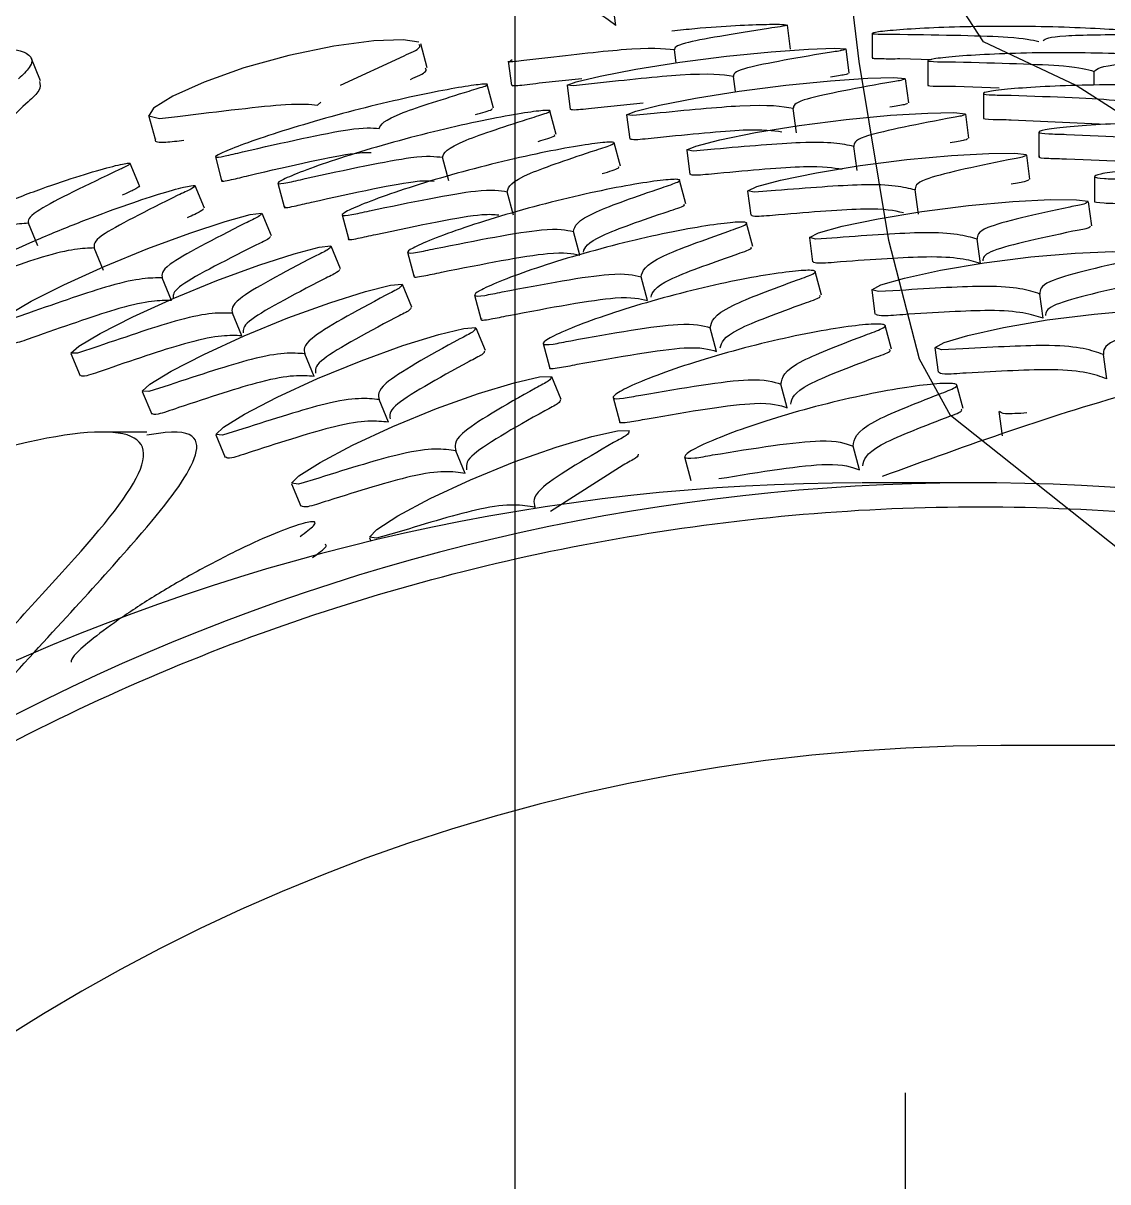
# Model space of a CAD drawing. Header units: millimetres. Extents: x 12325263 to 13848842, y -1463133 to 573208.
# Drawn here: x 12569525.92 to 12569533.29, y -847779.77 to -847771.9 of the extents above; entities that cross this region are included whole.
import ezdxf
from ezdxf.xclip import XClip

# ---------------------------------------------------------------- set-up
doc = ezdxf.new("R2010")
doc.units = ezdxf.units.MM
doc.header["$LTSCALE"] = 1000
doc.header["$XCLIPFRAME"] = 0
for name, color, linetype in [('fur202301', 252, 'Continuous'), ('WALL', 5, 'Continuous'), ('WALL-SHATCH', 8, 'Continuous'), ('建筑-楼板开洞', 251, 'Continuous')]:
    doc.layers.add(name, color=color, linetype=linetype)

# ---------------------------------------------------------------- blocks, each defined once
blk = doc.blocks.new('adgshg13-A$C7F010FC0')
at = {"layer": 'WALL-SHATCH'}
h = blk.add_hatch(color=256, dxfattribs=at)
h.dxf.hatch_style = 1
h.paths.add_polyline_path([(-60384.1712, -16880.8951), (-763.1648, 197.4794), (12587.6185, -13153.3039), (12587.6185, -157996.0198), (-162964.8506, -188820.4315), (-171262.3815, -180522.9007), (-171262.3815, -31310.8985), (-150707.1909, -10755.7079), (-131860.0775, -7980.8951), (-99162.3815, -7980.8951), (-99162.3815, -4980.8951), (-76620.4281, -4980.8951), (-70107.6523, -16880.8951)], flags=16)
h.paths.add_polyline_path([(-60091.2294, -16380.8951), (-646.877, 646.877), (12987.6185, -12987.6185), (12987.6185, -158331.9049), (-163100.5841, -189250.3835), (-171662.3815, -180688.5861), (-171662.3815, -31145.2131), (-150777.8962, -10260.7277), (-131896.6871, -7480.8951), (-99562.3815, -7480.8951), (-99562.3815, -4580.8951), (-76365.5524, -4580.8951), (-69907.5058, -16380.8951)])
blk = doc.blocks.new('A$C4C7A72D3')
at = {"layer": 'WALL', "color": 1}
blk.add_blockref('adgshg13-A$C7F010FC0', (210433.0121, 205503.5693), dxfattribs=at)
blk = doc.blocks.new('asdgag2019070515155847995')
at = {"color": 1}
for p, q in [((149.8492, -420.2069), (146.0296, -425.0051)), ((148.2703, -423.3102), (148.2703, -424.6638)), ((144.0219, -424.5937), (144.0533, -423.9468)), ((145.7808, -423.9444), (145.6163, -423.966)), ((143.787, -424.0288), (143.6939, -424.0288)), ((144.4067, -424.027), (144.5727, -424.027)), ((144.7433, -424.0464), (144.5786, -424.0681)), ((145.3698, -424.3757), (145.2053, -424.3973)), ((144.1056, -424.4042), (144.2716, -424.4042)), ((144.4263, -424.4653), (144.2617, -424.487)), ((143.7953, -424.9709), (143.8065, -424.6733)), ((146.0037, -424.6761), (146.1685, -424.6544)), ((143.8433, -424.7815), (144.0093, -424.7815)), ((144.9972, -424.8019), (144.8328, -424.8235)), ((146.487, -424.8358), (146.487, -425.6043)), ((144.1478, -424.8792), (143.9833, -424.9008)), ((145.9834, -424.9196), (145.8229, -424.9626)), ((145.5714, -425.1102), (145.7362, -425.0885)), ((143.6075, -425.3482), (143.6132, -425.131)), ((143.6199, -425.1588), (143.7858, -425.1588)), ((144.6632, -425.2231), (144.4989, -425.2447)), ((143.9079, -425.288), (143.7434, -425.3096)), ((150.6268, -425.3126), (166.7434, -425.3126)), ((145.5791, -425.4051), (145.4186, -425.448)), ((143.4353, -425.536), (143.6012, -425.536)), ((145.1778, -425.5392), (145.3425, -425.5175)), ((144.3677, -425.6392), (144.2034, -425.6608)), ((146.3984, -425.6229), (146.2381, -425.6658)), ((143.7064, -425.6917), (143.5419, -425.7134)), ((145.2125, -425.8804), (145.052, -425.9233)), ((144.8228, -425.9631), (144.9875, -425.9414)), ((144.1106, -426.0503), (143.9463, -426.0718)), ((143.5438, -426.0904), (143.3794, -426.112)), ((145.9778, -426.1127), (145.8175, -426.1556)), ((144.5064, -426.3819), (144.671, -426.3603)), ((144.8835, -426.3457), (144.7231, -426.3886)), ((143.8311, -426.4643), (143.7277, -426.4778)), ((145.5947, -426.5925), (145.4345, -426.6353)), ((144.2286, -426.7957), (144.3932, -426.7741)), ((144.592, -426.8009), (144.4317, -426.8438)), ((146.3111, -426.8099), (146.4717, -426.7669)), ((143.6355, -426.8672), (143.5475, -426.8788)), ((145.2491, -427.0622), (145.089, -427.105)), ((143.9107, -427.0922), (143.9403, -427.399)), ((143.9893, -427.2044), (144.1538, -427.1828)), ((146.3672, -427.228), (146.6824, -427.7211)), ((143.3825, -427.2777), (143.2171, -427.2995)), ((144.3381, -427.2461), (144.1778, -427.289)), ((145.9074, -427.2952), (146.0679, -427.2522)), ((143.7439, -427.5084), (143.7747, -427.798)), ((144.9411, -427.5218), (144.781, -427.5647)), ((143.7884, -427.6081), (143.9529, -427.5865)), ((144.1217, -427.6813), (143.9615, -427.7242)), ((145.9208, -427.6469), (145.7673, -427.7104)), ((145.5413, -427.7703), (145.7018, -427.7274)), ((146.6603, -427.823), (146.6522, -427.8263)), ((160.8172, -427.9598), (126.1787, -427.9598)), ((143.6284, -428.0016), (143.6132, -427.9814)), ((143.6254, -428.0068), (143.7899, -427.9852)), ((143.7928, -427.9803), (143.7884, -427.9743)), ((144.6705, -427.9715), (144.5104, -428.0143)), ((143.9428, -428.1064), (143.7826, -428.1493)), ((145.5895, -428.1612), (145.436, -428.2247)), ((145.2129, -428.2355), (145.3733, -428.1926)), ((146.4225, -428.2986), (146.2692, -428.362)), ((144.4374, -428.4111), (144.2773, -428.4539)), ((143.669, -428.5569), (143.5079, -428.6)), ((144.922, -428.6905), (145.0824, -428.6476)), ((143.7884, -429.1459), (143.5874, -428.7144)), ((145.2941, -428.6606), (145.1407, -428.7241)), ((146.0753, -428.8194), (145.9221, -428.8828)), ((146.8596, -428.949), (146.8818, -428.9399)), ((144.6687, -429.1356), (144.829, -429.0927)), ((145.0346, -429.1452), (144.8813, -429.2086)), ((143.9234, -429.3031), (143.9023, -429.2786)), ((145.7641, -429.3254), (145.6109, -429.3888)), ((146.4929, -429.478), (146.6463, -429.4145)), ((144.4529, -429.5706), (144.6131, -429.5277)), ((144.811, -429.6149), (144.6577, -429.6783)), ((145.4887, -429.8166), (145.3356, -429.8799)), ((144.2745, -429.9955), (144.4348, -429.9527)), ((146.1621, -429.9921), (146.3155, -429.9286)), ((144.6233, -430.0698), (144.4701, -430.1332)), ((145.2492, -430.2929), (145.0961, -430.3562)), ((143.9922, -430.4483), (144.1533, -430.4052)), ((145.8672, -430.4913), (146.0206, -430.4278)), ((144.4719, -430.5097), (144.3186, -430.5731)), ((146.1419, -430.4611), (146.1419, -430.7678)), ((145.0454, -430.7544), (144.8924, -430.8177)), ((145.6083, -430.9756), (145.7616, -430.9122)), ((143.7585, -431.182), (143.6021, -431.2467)), ((144.8775, -431.2011), (144.7244, -431.2644))]:
    blk.add_line(p, q, dxfattribs=at)
at = {"color": 1, "flags": 128}
for points in [[(148.8754, -419.751), (147.826, -420.3783), (146.8841, -421.0062), (146.0497, -421.6345), (145.3231, -422.2633), (144.7041, -422.8923), (144.1929, -423.5217), (143.7895, -424.1513), (143.4939, -424.7811)], [(145.5774, -424.9202), (145.5836, -425.0654), (145.5692, -425.1098), (145.5352, -425.0487), (145.4868, -424.888), (145.4324, -424.6448), (145.3813, -424.3474), (145.3411, -424.0305), (145.3159, -423.7291), (145.3061, -423.4753), (145.31, -423.2976), (145.3247, -423.218), (145.3247, -423.218)], [(145.1807, -425.3496), (145.1885, -425.4946), (145.1758, -425.5388), (145.1436, -425.4774), (145.097, -425.3165), (145.0439, -425.0733), (144.9935, -424.7759), (144.9532, -424.4589), (144.9271, -424.1574), (144.9159, -423.9036), (144.9181, -423.7262), (144.9309, -423.647), (144.9309, -423.647)], [(144.8227, -425.7739), (144.8319, -425.9187), (144.821, -425.9627), (144.7907, -425.9011), (144.7457, -425.74), (144.694, -425.4968), (144.6442, -425.1994), (144.6038, -424.8823), (144.5769, -424.5806), (144.5643, -424.3268), (144.5648, -424.1498), (144.5757, -424.0709), (144.5757, -424.0709)], [(144.5032, -426.1932), (144.514, -426.3377), (144.5048, -426.3815), (144.4763, -426.3197), (144.433, -426.1585), (144.3825, -425.9152), (144.3334, -425.6178), (144.2929, -425.3005), (144.2651, -424.9987), (144.2513, -424.745), (144.25, -424.5683), (144.2592, -424.4898), (144.2592, -424.4898)], [(143.4939, -424.7811), (143.0808, -425.0475), (142.0528, -425.3088), (140.4265, -425.5608), (138.2286, -425.7994), (135.4947, -426.0208), (132.2693, -426.2212), (128.6049, -426.3975), (124.5611, -426.5468)], [(144.2223, -426.6074), (144.2346, -426.7517), (144.2271, -426.7953), (144.2005, -426.7332), (144.1588, -426.5718), (144.1096, -426.3285), (144.061, -426.0311), (144.0204, -425.7137), (143.9919, -425.4118), (143.9767, -425.1582), (143.9738, -424.9817), (143.9811, -424.9036), (143.9811, -424.9036)], [(146.0296, -425.0051), (145.6475, -425.2163), (144.8429, -425.4239), (143.6258, -425.6254), (142.0109, -425.8183), (140.0179, -426.0002), (137.6712, -426.169), (134.9994, -426.3225), (132.0352, -426.4589)], [(143.9798, -427.0165), (143.9937, -427.1607), (143.988, -427.204), (143.9631, -427.1416), (143.9231, -426.9801), (143.875, -426.7368), (143.8271, -426.4393), (143.7864, -426.1218), (143.7571, -425.8198), (143.7407, -425.5663), (143.7361, -425.3901), (143.7416, -425.3123), (143.7416, -425.3123)], [(143.7759, -427.4206), (143.7912, -427.5645), (143.7874, -427.6076), (143.7642, -427.545), (143.7258, -427.3833), (143.6789, -427.1399), (143.6316, -426.8424), (143.5908, -426.5249), (143.5608, -426.2228), (143.543, -425.9693), (143.5368, -425.7934), (143.5406, -425.716), (143.5406, -425.716)], [(146.8241, -428.763), (146.8636, -428.9022), (146.8567, -428.9494), (146.8036, -428.8998), (146.7114, -428.7575), (146.5931, -428.537), (146.4654, -428.2631), (146.3446, -427.9674), (146.2437, -427.6826), (146.1714, -427.4395), (146.1331, -427.2664), (146.1311, -427.1851), (146.1311, -427.1851)], [(146.4545, -429.2932), (146.4954, -429.4317), (146.4901, -429.4783), (146.4387, -429.4279), (146.3482, -429.2851), (146.2312, -429.0642), (146.104, -428.7901), (145.9831, -428.4944), (145.8814, -428.2096), (145.8078, -427.9669), (145.7678, -427.7945), (145.7642, -427.7141), (145.7642, -427.7141)], [(146.1209, -429.8084), (146.1632, -429.9464), (146.1595, -429.9923), (146.1098, -429.9412), (146.0209, -429.7977), (145.9051, -429.5766), (145.7786, -429.3023), (145.6576, -429.0064), (145.555, -428.7217), (145.4801, -428.4795), (145.4386, -428.3078), (145.4332, -428.2282), (145.4332, -428.2282)], [(143.4954, -428.6135), (143.4787, -428.7196), (143.4868, -428.9196), (143.523, -429.1903), (143.5863, -429.4968), (143.6708, -429.8013), (143.7666, -430.0723), (143.8618, -430.2844), (143.9428, -430.415), (143.9959, -430.4468), (144.0129, -430.3751), (144.0003, -430.2529), (144.0003, -430.2529)], [(145.8232, -430.3088), (145.8669, -430.4462), (145.8648, -430.4914), (145.8169, -430.4396), (145.7295, -430.2956), (145.615, -430.074), (145.4891, -429.7996), (145.3679, -429.5036), (145.2645, -429.219), (145.1883, -428.9772), (145.1452, -428.8062), (145.1382, -428.7275), (145.1382, -428.7275)], [(145.5614, -430.7943), (145.6065, -430.9311), (145.6061, -430.9757), (145.5598, -430.9232), (145.474, -430.7786), (145.3606, -430.5567), (145.2353, -430.2821), (145.114, -429.986), (145.0099, -429.7015), (144.9324, -429.4601), (144.8878, -429.2898), (144.8791, -429.2119), (144.8791, -429.2119)], [(145.3355, -431.265), (145.382, -431.4012), (145.3833, -431.4451), (145.3387, -431.3919), (145.2544, -431.2467), (145.1421, -431.0245), (145.0174, -430.7497), (144.8959, -430.4535), (144.7911, -430.1691), (144.7124, -429.9281), (144.6663, -429.7586), (144.6559, -429.6814), (144.6559, -429.6814)]]:
    blk.add_lwpolyline(points, dxfattribs=at)
at = {"color": 1}
for centre, radius, start, end in [((160.8172, -424.6491), 12.5469, 180.06678, 359.93322), ((160.7865, -425.6021), 14.2995, 180.0261, 229.85223)]:
    blk.add_arc(centre, radius, start, end, dxfattribs=at)
blk.add_ellipse((160.8172, -424.8114), major_axis=(13.0673, 5.8958), ratio=0.997728, start_param=2.573332, end_param=4.289401, dxfattribs=at)
blk.add_open_spline([(141.6883, -389.9942), (141.5219, -390.0725), (140.2581, -390.6673), (138.035, -392.0498), (135.0585, -394.1422), (132.2907, -396.5115), (129.7358, -399.1053), (127.4176, -401.9131), (125.3526, -404.9113), (123.5566, -408.0776), (122.0432, -411.3879), (120.8239, -414.8172), (119.908, -418.3393), (119.3023, -421.9277), (119.0114, -425.555), (119.0376, -429.1937), (119.3805, -432.8164), (120.0377, -436.3955), (121.0041, -439.9039), (122.2723, -443.315), (123.8328, -446.6029), (125.6738, -449.7427), (127.7812, -452.7107), (130.1391, -455.4844), (132.7297, -458.0426), (135.5333, -460.366), (138.5287, -462.437), (141.6931, -464.2399), (145.0027, -465.761), (148.4322, -466.9887), (151.9557, -467.9137), (155.5465, -468.529), (159.1773, -468.8299), (162.8206, -468.8141), (166.4488, -468.4816), (170.0343, -467.8351), (173.5499, -466.8794), (176.969, -465.6218), (180.2655, -464.0717), (183.4145, -462.241), (186.3921, -460.1436), (189.1756, -457.7953), (191.744, -455.2141), (194.0779, -452.4194), (196.1593, -449.4325), (197.9728, -446.2761), (199.5043, -442.9742), (200.7425, -439.5517), (201.6778, -436.0346), (202.3033, -432.4496), (202.6141, -428.824), (202.608, -425.1851), (202.285, -421.5606), (201.6475, -417.978), (200.7005, -414.4643), (199.451, -411.0463), (197.9086, -407.7499), (196.085, -404.5999), (193.9939, -401.6205), (191.6514, -398.8337), (189.0745, -396.2623), (186.2855, -393.9197), (183.295, -391.8462), (180.7829, -390.3437), (179.2275, -389.6391), (178.777, -389.435)], degree=3, knots=[0, 0, 0, 0, 0.002464, 0.018712, 0.034959, 0.051206, 0.067452, 0.083698, 0.099943, 0.116187, 0.132431, 0.148674, 0.164917, 0.181159, 0.197401, 0.213642, 0.229884, 0.246125, 0.262366, 0.278608, 0.29485, 0.311092, 0.327334, 0.343577, 0.359821, 0.376065, 0.39231, 0.408556, 0.424802, 0.441049, 0.457296, 0.473544, 0.489792, 0.506041, 0.52229, 0.538538, 0.554787, 0.571035, 0.587284, 0.603532, 0.619779, 0.636026, 0.652272, 0.668518, 0.684763, 0.701007, 0.717251, 0.733494, 0.749737, 0.765979, 0.782221, 0.798462, 0.814704, 0.830945, 0.847186, 0.863428, 0.87967, 0.895912, 0.912154, 0.928397, 0.944641, 0.960885, 0.97713, 0.993376, 1, 1, 1, 1])
for points, knots in [([(146.0009, -415.7561), (145.8701, -416.2146), (145.5371, -417.3819), (145.3526, -419.3346), (145.4233, -421.5441), (145.7714, -423.6162), (146.2334, -424.8892), (146.4438, -425.4692)], [0, 0, 0, 0, 0.144269, 0.367301, 0.590326, 0.813347, 1, 1, 1, 1]), ([(160.8172, -439.0854), (159.8241, -439.0212), (158.0324, -438.9053), (155.552, -438.1092), (153.4057, -437.0368), (151.4757, -435.6053), (149.8042, -433.8773), (148.4507, -431.887), (147.4386, -429.6961), (146.8146, -427.3613), (146.5797, -424.9479), (146.7678, -422.5306), (147.3281, -420.1586), (148.0285, -418.7002), (148.379, -417.9705)], [0, 0, 0, 0, 0.101028, 0.182256, 0.263485, 0.34474, 0.425997, 0.507553, 0.589112, 0.671078, 0.753046, 0.83533, 0.917613, 1, 1, 1, 1]), ([(144.4257, -422.2464), (144.4238, -422.2015), (144.4201, -422.1116), (144.4061, -422.1095), (144.3866, -422.2089), (144.3649, -422.4074), (144.3465, -422.6807), (144.3365, -422.9982), (144.3378, -423.323), (144.35, -423.619), (144.3695, -423.8539), (144.3912, -424.0019), (144.4097, -424.0438), (144.4212, -423.9855), (144.4243, -423.8837), (144.4257, -423.8392)], [0, 0, 0, 0, 0.0781022, 0.1562603, 0.2344855, 0.3129248, 0.3914766, 0.4698319, 0.5478191, 0.6256456, 0.7036911, 0.7820984, 0.8606501, 0.9390534, 1, 1, 1, 1]), ([(144.1214, -422.6237), (144.1201, -422.5787), (144.1173, -422.4888), (144.1052, -422.4867), (144.0876, -422.5861), (144.0676, -422.7846), (144.0504, -423.0578), (144.0411, -423.3752), (144.0423, -423.7002), (144.0537, -423.9963), (144.0718, -424.2313), (144.0917, -424.3793), (144.1084, -424.421), (144.1182, -424.3627), (144.1205, -424.261), (144.1214, -424.2164)], [0, 0, 0, 0, 0.0781085, 0.1562737, 0.2344871, 0.3128904, 0.391408, 0.4697649, 0.5477991, 0.6256902, 0.7037759, 0.7821774, 0.8606921, 0.939062, 1, 1, 1, 1]), ([(143.8561, -423.0009), (143.8552, -422.956), (143.8534, -422.8661), (143.8431, -422.864), (143.8274, -422.9634), (143.809, -423.1618), (143.7931, -423.435), (143.7844, -423.7523), (143.7855, -424.0773), (143.7962, -424.3737), (143.813, -424.6087), (143.8312, -424.7566), (143.8459, -424.7983), (143.8541, -424.7399), (143.8555, -424.6382), (143.8561, -424.5937)], [0, 0, 0, 0, 0.078116, 0.156289, 0.234493, 0.312863, 0.391349, 0.469707, 0.547783, 0.625733, 0.703855, 0.78225, 0.860731, 0.939071, 1, 1, 1, 1]), ([(143.6295, -423.3782), (143.6291, -423.3332), (143.6284, -423.2433), (143.6199, -423.2413), (143.606, -423.3407), (143.5893, -423.5391), (143.5746, -423.8121), (143.5665, -424.1295), (143.5675, -424.4545), (143.5774, -424.751), (143.5929, -424.9861), (143.6094, -425.1339), (143.6223, -425.1755), (143.6288, -425.1172), (143.6293, -425.0154), (143.6295, -424.9709)], [0, 0, 0, 0, 0.078124, 0.156307, 0.234503, 0.312844, 0.3913, 0.469658, 0.547772, 0.625775, 0.703929, 0.782319, 0.860767, 0.93908, 1, 1, 1, 1]), ([(144.1214, -424.2164), (144.1337, -423.9294), (144.1549, -423.4321), (144.1973, -423.3212), (144.2153, -423.2742)], [0, 0, 0, 0, 0.577154, 1, 1, 1, 1]), ([(143.6939, -424.0288), (143.6752, -424.0114), (143.6429, -423.9813), (143.6335, -423.5574), (143.6295, -423.3782)], [0, 0, 0, 0, 0.577254, 1, 1, 1, 1]), ([(144.2874, -424.2164), (144.299, -423.919), (144.3151, -423.5041), (144.3485, -423.4003), (144.358, -423.3709)], [0, 0, 0, 0, 0.716708, 1, 1, 1, 1]), ([(145.3691, -423.3411), (145.4241, -423.5703), (145.5193, -423.9674), (145.5875, -423.9664), (145.6163, -423.966)], [0, 0, 0, 0, 0.577142, 1, 1, 1, 1]), ([(143.4417, -423.7554), (143.4418, -423.7105), (143.4421, -423.6206), (143.4355, -423.6185), (143.4234, -423.718), (143.4083, -423.9163), (143.3948, -424.1893), (143.3873, -424.5066), (143.3883, -424.8318), (143.3974, -425.1283), (143.4116, -425.3635), (143.4264, -425.5113), (143.4375, -425.5527), (143.4423, -425.4944), (143.4419, -425.3927), (143.4417, -425.3482)], [0, 0, 0, 0, 0.078134, 0.156328, 0.234519, 0.312833, 0.391262, 0.469619, 0.547767, 0.625817, 0.704, 0.782382, 0.860802, 0.93909, 1, 1, 1, 1]), ([(143.8561, -424.5937), (143.8657, -424.3067), (143.8824, -423.8094), (143.9195, -423.6984), (143.9352, -423.6515)], [0, 0, 0, 0, 0.577167, 1, 1, 1, 1]), ([(143.4849, -424.3763), (143.4721, -424.359), (143.4479, -424.3265), (143.4437, -423.937), (143.4417, -423.7554)], [0, 0, 0, 0, 0.533645, 1, 1, 1, 1]), ([(144.9725, -423.7705), (145.025, -424), (145.1159, -424.3977), (145.1787, -424.3974), (145.2053, -424.3973)], [0, 0, 0, 0, 0.577143, 1, 1, 1, 1]), ([(145.1372, -423.7488), (145.1898, -423.9829), (145.2726, -424.3506), (145.3301, -424.3576), (145.3511, -424.3601)], [0, 0, 0, 0, 0.636496, 1, 1, 1, 1]), ([(144.5727, -424.0217), (144.5734, -424.0234), (144.5802, -424.0407), (144.587, -423.9809), (144.5902, -423.8823), (144.5916, -423.8392)], [0, 0, 0, 0, 0.0585066, 0.5881644, 1, 1, 1, 1]), ([(145.6163, -423.966), (145.5872, -424.0474), (145.5368, -424.1884), (145.5653, -424.7028), (145.5774, -424.9202)], [0, 0, 0, 0, 0.57725, 1, 1, 1, 1]), ([(145.7808, -423.9444), (145.7517, -424.0258), (145.7012, -424.1668), (145.7299, -424.6811), (145.7421, -424.8986)], [0, 0, 0, 0, 0.577223, 1, 1, 1, 1]), ([(143.6295, -424.9709), (143.6365, -424.6839), (143.6487, -424.1867), (143.6804, -424.0757), (143.6939, -424.0288)], [0, 0, 0, 0, 0.577186, 1, 1, 1, 1]), ([(144.5798, -424.077), (144.5844, -424.0785), (144.5936, -424.0813), (144.6076, -424.1572), (144.6145, -424.1948)], [0, 0, 0, 0, 0.503609, 1, 1, 1, 1]), ([(144.7444, -424.0554), (144.7491, -424.0568), (144.7582, -424.0597), (144.7722, -424.1355), (144.7791, -424.1732)], [0, 0, 0, 0, 0.503477, 1, 1, 1, 1]), ([(144.2716, -424.3989), (144.2722, -424.4006), (144.2783, -424.4179), (144.284, -424.3581), (144.2863, -424.2595), (144.2874, -424.2164)], [0, 0, 0, 0, 0.058836, 0.588246, 1, 1, 1, 1]), ([(144.6145, -424.1948), (144.6644, -424.4246), (144.7509, -424.8229), (144.8085, -424.8233), (144.8328, -424.8235)], [0, 0, 0, 0, 0.577145, 1, 1, 1, 1]), ([(144.7791, -424.1732), (144.8292, -424.4076), (144.9081, -424.7758), (144.9608, -424.7834), (144.98, -424.7861)], [0, 0, 0, 0, 0.636496, 1, 1, 1, 1]), ([(145.2053, -424.3973), (145.1793, -424.4783), (145.1342, -424.6186), (145.1669, -425.1324), (145.1807, -425.3496)], [0, 0, 0, 0, 0.577242, 1, 1, 1, 1]), ([(145.3698, -424.3757), (145.3437, -424.4567), (145.2986, -424.597), (145.3315, -425.1108), (145.3454, -425.328)], [0, 0, 0, 0, 0.577217, 1, 1, 1, 1]), ([(143.4417, -425.3482), (143.4461, -425.0612), (143.4537, -424.5639), (143.4801, -424.4529), (143.4913, -424.406)], [0, 0, 0, 0, 0.5772138, 1, 1, 1, 1]), ([(144.4274, -424.4743), (144.4316, -424.4758), (144.4398, -424.4788), (144.453, -424.5547), (144.4596, -424.5924)], [0, 0, 0, 0, 0.503586, 1, 1, 1, 1]), ([(144.2628, -424.4959), (144.267, -424.4974), (144.2752, -424.5004), (144.2885, -424.5764), (144.295, -424.6141)], [0, 0, 0, 0, 0.503708, 1, 1, 1, 1]), ([(146.0126, -424.4858), (146.0161, -424.5431), (146.0226, -424.6516), (146.0093, -424.6648), (146.003, -424.671)], [0, 0, 0, 0, 0.52794, 1, 1, 1, 1]), ([(144.0093, -424.7761), (144.0098, -424.7779), (144.0152, -424.7952), (144.0198, -424.7353), (144.0213, -424.6368), (144.0219, -424.5937)], [0, 0, 0, 0, 0.059146, 0.588328, 1, 1, 1, 1]), ([(144.295, -424.6141), (144.3424, -424.8442), (144.4245, -425.243), (144.4768, -425.2442), (144.4989, -425.2447)], [0, 0, 0, 0, 0.57715, 1, 1, 1, 1]), ([(144.8328, -424.8235), (144.8099, -424.9042), (144.7702, -425.0438), (144.8071, -425.557), (144.8227, -425.7739)], [0, 0, 0, 0, 0.577236, 1, 1, 1, 1]), ([(144.9972, -424.8019), (144.9743, -424.8825), (144.9345, -425.0222), (144.9716, -425.5354), (144.9873, -425.7523)], [0, 0, 0, 0, 0.577214, 1, 1, 1, 1]), ([(143.9844, -424.9098), (143.9881, -424.9113), (143.9954, -424.9145), (144.0079, -424.9905), (144.0141, -425.0282)], [0, 0, 0, 0, 0.503806, 1, 1, 1, 1]), ([(144.149, -424.8881), (144.1527, -424.8897), (144.16, -424.8929), (144.1724, -424.9689), (144.1786, -425.0066)], [0, 0, 0, 0, 0.503691, 1, 1, 1, 1]), ([(145.7421, -424.8986), (145.746, -424.9558), (145.7535, -425.0642), (145.7413, -425.0773), (145.7355, -425.0834)], [0, 0, 0, 0, 0.527937, 1, 1, 1, 1]), ([(146.0453, -425.0387), (146.0284, -424.9926), (146.0019, -424.92), (145.9909, -424.9291), (145.9868, -424.9324)], [0, 0, 0, 0, 0.635111, 1, 1, 1, 1]), ([(143.7858, -425.1534), (143.7863, -425.1551), (143.791, -425.1724), (143.7945, -425.1125), (143.7951, -425.014), (143.7953, -424.9709)], [0, 0, 0, 0, 0.059443, 0.588414, 1, 1, 1, 1]), ([(144.0141, -425.0282), (144.0589, -425.2587), (144.1366, -425.6581), (144.1835, -425.66), (144.2034, -425.6608)], [0, 0, 0, 0, 0.57716, 1, 1, 1, 1]), ([(145.8848, -425.0817), (145.8686, -425.0393), (145.8363, -424.9545), (145.8123, -424.9581), (145.8092, -425.0612), (145.8308, -425.2606), (145.8773, -425.5312), (145.9467, -425.8413), (146.0325, -426.1542), (146.1249, -426.4355), (146.2117, -426.6556), (146.2803, -426.7913), (146.3193, -426.8252), (146.3245, -426.7642), (146.3058, -426.664), (146.2977, -426.6202)], [0, 0, 0, 0, 0.0780861, 0.1562257, 0.2344959, 0.3130635, 0.3917358, 0.4700825, 0.547898, 0.6254901, 0.7033889, 0.781814, 0.8604958, 0.9390187, 1, 1, 1, 1]), ([(146.2381, -425.6658), (146.1899, -425.6597), (146.1064, -425.6492), (145.9507, -425.2503), (145.8848, -425.0817)], [0, 0, 0, 0, 0.577254, 1, 1, 1, 1]), ([(146.372, -425.5998), (146.3308, -425.592), (146.2539, -425.5776), (146.1115, -425.2097), (146.0453, -425.0387)], [0, 0, 0, 0, 0.535211, 1, 1, 1, 1]), ([(144.4989, -425.2447), (144.479, -425.3249), (144.4446, -425.4639), (144.4858, -425.9765), (144.5032, -426.1932)], [0, 0, 0, 0, 0.577233, 1, 1, 1, 1]), ([(143.7445, -425.3185), (143.7477, -425.3202), (143.7541, -425.3235), (143.7658, -425.3996), (143.7716, -425.4374)], [0, 0, 0, 0, 0.503908, 1, 1, 1, 1]), ([(143.909, -425.2969), (143.9123, -425.2986), (143.9186, -425.3019), (143.9303, -425.378), (143.9361, -425.4158)], [0, 0, 0, 0, 0.503799, 1, 1, 1, 1]), ([(144.6536, -425.3248), (144.6402, -425.3869), (144.613, -425.512), (144.6494, -425.9506), (144.6678, -426.1716)], [0, 0, 0, 0, 0.496199, 1, 1, 1, 1]), ([(145.3454, -425.328), (145.3498, -425.3852), (145.3581, -425.4934), (145.3471, -425.5063), (145.3418, -425.5124)], [0, 0, 0, 0, 0.5279578, 1, 1, 1, 1]), ([(143.6012, -425.5306), (143.6016, -425.5323), (143.6057, -425.5496), (143.6079, -425.4897), (143.6076, -425.3913), (143.6075, -425.3482)], [0, 0, 0, 0, 0.059732, 0.58851, 1, 1, 1, 1]), ([(145.6386, -425.5248), (145.6222, -425.4786), (145.5963, -425.4058), (145.5862, -425.4146), (145.5825, -425.4178)], [0, 0, 0, 0, 0.635126, 1, 1, 1, 1]), ([(143.7716, -425.4374), (143.8139, -425.6682), (143.887, -426.0681), (143.9287, -426.0707), (143.9463, -426.0718)], [0, 0, 0, 0, 0.577177, 1, 1, 1, 1]), ([(145.4782, -425.5677), (145.4625, -425.5252), (145.431, -425.4402), (145.4088, -425.4434), (145.4076, -425.546), (145.4308, -425.7448), (145.4787, -426.0149), (145.5487, -426.3247), (145.6345, -426.6378), (145.7261, -426.9196), (145.8115, -427.1402), (145.8783, -427.2762), (145.9154, -427.3105), (145.9189, -427.2499), (145.8995, -427.1499), (145.891, -427.1062)], [0, 0, 0, 0, 0.078091, 0.156237, 0.234491, 0.313012, 0.391641, 0.469991, 0.547869, 0.625547, 0.703499, 0.781918, 0.860553, 0.939033, 1, 1, 1, 1]), ([(145.8175, -426.1556), (145.7723, -426.1487), (145.694, -426.1368), (145.5423, -425.7368), (145.4782, -425.5677)], [0, 0, 0, 0, 0.5772459, 1, 1, 1, 1]), ([(145.9527, -426.0892), (145.9141, -426.0808), (145.8418, -426.065), (145.7031, -425.6962), (145.6386, -425.5248)], [0, 0, 0, 0, 0.535208, 1, 1, 1, 1]), ([(144.2034, -425.6608), (144.1866, -425.7406), (144.1575, -425.879), (144.2031, -426.3909), (144.2223, -426.6074)], [0, 0, 0, 0, 0.577237, 1, 1, 1, 1]), ([(146.4582, -426.5772), (146.4122, -426.2933), (146.3325, -425.8013), (146.3788, -425.6759), (146.3984, -425.6229)], [0, 0, 0, 0, 0.577111, 1, 1, 1, 1]), ([(143.5431, -425.7222), (143.5459, -425.724), (143.5513, -425.7274), (143.5622, -425.8036), (143.5677, -425.8414)], [0, 0, 0, 0, 0.504019, 1, 1, 1, 1]), ([(143.7076, -425.7006), (143.7103, -425.7024), (143.7158, -425.7058), (143.7267, -425.782), (143.7321, -425.8198)], [0, 0, 0, 0, 0.503916, 1, 1, 1, 1]), ([(144.3607, -425.7398), (144.3493, -425.8017), (144.3266, -425.9264), (144.3666, -426.3651), (144.3868, -426.5858)], [0, 0, 0, 0, 0.496985, 1, 1, 1, 1]), ([(146.2977, -426.6202), (146.2518, -426.3362), (146.1722, -425.8441), (146.2186, -425.7188), (146.2381, -425.6658)], [0, 0, 0, 0, 0.577141, 1, 1, 1, 1]), ([(144.9873, -425.7523), (144.9922, -425.8094), (145.0014, -425.9176), (144.9915, -425.9303), (144.9868, -425.9364)], [0, 0, 0, 0, 0.527979, 1, 1, 1, 1]), ([(143.5677, -425.8414), (143.6073, -426.0726), (143.6759, -426.4731), (143.7123, -426.4764), (143.7277, -426.4778)], [0, 0, 0, 0, 0.5772, 1, 1, 1, 1]), ([(145.2696, -426.0008), (145.2536, -425.9544), (145.2284, -425.8815), (145.2192, -425.8901), (145.2159, -425.8932)], [0, 0, 0, 0, 0.63514, 1, 1, 1, 1]), ([(145.1092, -426.0437), (145.0939, -426.0011), (145.0634, -425.9158), (145.0429, -425.9185), (145.0436, -426.0206), (145.0685, -426.2189), (145.1176, -426.4885), (145.1882, -426.7982), (145.274, -427.1114), (145.3649, -427.3936), (145.4489, -427.6146), (145.514, -427.7511), (145.5491, -427.7857), (145.5511, -427.7255), (145.5309, -427.6258), (145.522, -427.5822)], [0, 0, 0, 0, 0.078097, 0.156248, 0.234487, 0.312966, 0.391555, 0.469908, 0.547843, 0.625598, 0.703599, 0.782012, 0.860604, 0.939044, 1, 1, 1, 1]), ([(145.4345, -426.6353), (145.3923, -426.6276), (145.3191, -426.6143), (145.1716, -426.2132), (145.1092, -426.0437)], [0, 0, 0, 0, 0.577239, 1, 1, 1, 1]), ([(145.571, -426.5686), (145.5348, -426.5595), (145.4673, -426.5424), (145.3323, -426.1727), (145.2696, -426.0008)], [0, 0, 0, 0, 0.535205, 1, 1, 1, 1]), ([(143.4191, -426.8971), (143.4133, -426.8444), (143.3957, -426.6862), (143.3811, -426.4526), (143.3731, -426.2382), (143.3743, -426.129), (143.3779, -426.1166), (143.3793, -426.112)], [0, 0, 0, 0, 0.121633, 0.365143, 0.609752, 0.854892, 1, 1, 1, 1]), ([(143.3793, -426.112), (143.3826, -426.12), (143.3878, -426.1328), (143.3982, -426.2111), (143.4021, -426.2405)], [0, 0, 0, 0, 0.625764, 1, 1, 1, 1]), ([(143.9463, -426.0718), (143.9326, -426.1513), (143.9089, -426.2889), (143.9588, -426.8003), (143.9798, -427.0165)], [0, 0, 0, 0, 0.5772466, 1, 1, 1, 1]), ([(146.0515, -427.0633), (146.0031, -426.78), (145.9192, -426.2891), (145.9604, -426.1651), (145.9778, -426.1127)], [0, 0, 0, 0, 0.577116, 1, 1, 1, 1]), ([(144.1061, -426.1496), (144.0969, -426.2115), (144.0786, -426.3357), (144.1223, -426.7745), (144.1443, -426.9949)], [0, 0, 0, 0, 0.497832, 1, 1, 1, 1]), ([(144.6678, -426.1716), (144.6731, -426.2286), (144.6833, -426.3367), (144.6745, -426.3493), (144.6704, -426.3552)], [0, 0, 0, 0, 0.528002, 1, 1, 1, 1]), ([(145.891, -427.1062), (145.8427, -426.8229), (145.759, -426.332), (145.8001, -426.208), (145.8175, -426.1556)], [0, 0, 0, 0, 0.577142, 1, 1, 1, 1]), ([(143.4021, -426.2405), (143.4391, -426.472), (143.5032, -426.8731), (143.5344, -426.8771), (143.5475, -426.8788)], [0, 0, 0, 0, 0.577232, 1, 1, 1, 1]), ([(144.9381, -426.4667), (144.9226, -426.4203), (144.8981, -426.3471), (144.8899, -426.3554), (144.8869, -426.3585)], [0, 0, 0, 0, 0.635157, 1, 1, 1, 1]), ([(144.7778, -426.5096), (144.763, -426.4669), (144.7334, -426.3813), (144.7147, -426.3836), (144.7171, -426.4852), (144.7437, -426.683), (144.794, -426.9522), (144.8653, -427.2616), (144.951, -427.575), (145.0411, -427.8575), (145.1239, -428.079), (145.1872, -428.2159), (145.2205, -428.2509), (145.2208, -428.1911), (145.1998, -428.0916), (145.1906, -428.0481)], [0, 0, 0, 0, 0.078102, 0.15626, 0.234485, 0.312925, 0.391477, 0.469832, 0.547819, 0.625646, 0.703691, 0.782098, 0.86065, 0.939053, 1, 1, 1, 1]), ([(143.7277, -426.4778), (143.7171, -426.5569), (143.6986, -426.6939), (143.7529, -427.2047), (143.7759, -427.4206)], [0, 0, 0, 0, 0.577264, 1, 1, 1, 1]), ([(145.089, -427.105), (145.0497, -427.0965), (144.9818, -427.0818), (144.8384, -426.6796), (144.7778, -426.5096)], [0, 0, 0, 0, 0.577234, 1, 1, 1, 1]), ([(145.2267, -427.038), (145.1931, -427.0282), (145.1304, -427.0098), (144.9991, -426.6391), (144.9381, -426.4667)], [0, 0, 0, 0, 0.535205, 1, 1, 1, 1]), ([(144.3868, -426.5858), (144.3926, -426.6427), (144.4037, -426.7507), (144.3961, -426.7631), (144.3925, -426.769)], [0, 0, 0, 0, 0.528029, 1, 1, 1, 1]), ([(145.6824, -427.5393), (145.6316, -427.2567), (145.5435, -426.7669), (145.5794, -426.6443), (145.5947, -426.5925)], [0, 0, 0, 0, 0.5771194, 1, 1, 1, 1]), ([(145.522, -427.5822), (145.4713, -427.2995), (145.3833, -426.8098), (145.4193, -426.6872), (145.4345, -426.6353)], [0, 0, 0, 0, 0.577144, 1, 1, 1, 1]), ([(144.4839, -426.9655), (144.4696, -426.9226), (144.4409, -426.8368), (144.424, -426.8386), (144.4283, -426.9397), (144.4565, -427.1371), (144.508, -427.4058), (144.5799, -427.715), (144.6655, -428.0285), (144.7549, -428.3114), (144.8364, -428.5333), (144.898, -428.6706), (144.9294, -428.706), (144.9282, -428.6466), (144.9063, -428.5474), (144.8968, -428.504)], [0, 0, 0, 0, 0.078108, 0.156274, 0.234487, 0.31289, 0.391408, 0.469765, 0.547799, 0.62569, 0.703776, 0.782177, 0.860692, 0.939062, 1, 1, 1, 1]), ([(144.6442, -426.9226), (144.6291, -426.876), (144.6054, -426.8027), (144.5981, -426.8108), (144.5954, -426.8137)], [0, 0, 0, 0, 0.635179, 1, 1, 1, 1]), ([(143.5475, -426.8788), (143.5399, -426.9575), (143.5268, -427.0938), (143.5855, -427.6039), (143.6103, -427.8196)], [0, 0, 0, 0, 0.577291, 1, 1, 1, 1]), ([(144.1443, -426.9949), (144.1506, -427.0518), (144.1626, -427.1596), (144.1562, -427.1719), (144.1531, -427.1777)], [0, 0, 0, 0, 0.528061, 1, 1, 1, 1]), ([(144.781, -427.5647), (144.7447, -427.5554), (144.682, -427.5392), (144.5428, -427.136), (144.4839, -426.9655)], [0, 0, 0, 0, 0.577234, 1, 1, 1, 1]), ([(144.9201, -427.4973), (144.889, -427.4868), (144.8309, -427.4672), (144.7034, -427.0954), (144.6442, -426.9226)], [0, 0, 0, 0, 0.535209, 1, 1, 1, 1]), ([(145.351, -428.0052), (145.2976, -427.7233), (145.2053, -427.2347), (145.2361, -427.1135), (145.2491, -427.0622)], [0, 0, 0, 0, 0.577125, 1, 1, 1, 1]), ([(146.0666, -427.2473), (146.0679, -427.2487), (146.0818, -427.263), (146.078, -427.2025), (146.0596, -427.1056), (146.0515, -427.0633)], [0, 0, 0, 0, 0.055006, 0.586772, 1, 1, 1, 1]), ([(145.1906, -428.0481), (145.1374, -427.7661), (145.0452, -427.2776), (145.0759, -427.1563), (145.089, -427.105)], [0, 0, 0, 0, 0.577147, 1, 1, 1, 1]), ([(146.2915, -427.1258), (146.2985, -427.1254), (146.3123, -427.1246), (146.349, -427.1939), (146.3672, -427.228)], [0, 0, 0, 0, 0.506667, 1, 1, 1, 1]), ([(146.1379, -427.1893), (146.1449, -427.1889), (146.1587, -427.1881), (146.1955, -427.2574), (146.2137, -427.2915)], [0, 0, 0, 0, 0.506822, 1, 1, 1, 1]), ([(143.3825, -427.2777), (143.3155, -427.3656), (143.2005, -427.5164), (143.1256, -428.0443), (143.0943, -428.2647)], [0, 0, 0, 0, 0.582474, 1, 1, 1, 1]), ([(144.2276, -427.4113), (144.2137, -427.3683), (144.186, -427.2823), (144.1709, -427.2836), (144.1769, -427.3842), (144.2068, -427.5811), (144.2595, -427.8495), (144.3319, -428.1585), (144.4174, -428.472), (144.5062, -428.7553), (144.5864, -428.9776), (144.6463, -429.1152), (144.6759, -429.1511), (144.673, -429.0921), (144.6503, -428.9931), (144.6404, -428.9498)], [0, 0, 0, 0, 0.078116, 0.156289, 0.234493, 0.312863, 0.391349, 0.469707, 0.547783, 0.625733, 0.703855, 0.78225, 0.860731, 0.939071, 1, 1, 1, 1]), ([(144.3878, -427.3685), (144.3732, -427.3217), (144.3502, -427.2482), (144.3439, -427.256), (144.3415, -427.2589)], [0, 0, 0, 0, 0.635206, 1, 1, 1, 1]), ([(146.2137, -427.2915), (146.333, -427.4978), (146.5398, -427.8552), (146.6188, -427.8349), (146.6522, -427.8263)], [0, 0, 0, 0, 0.577142, 1, 1, 1, 1]), ([(143.9403, -427.399), (143.9471, -427.4558), (143.9601, -427.5635), (143.9548, -427.5756), (143.9523, -427.5814)], [0, 0, 0, 0, 0.528099, 1, 1, 1, 1]), ([(144.5104, -428.0143), (144.4772, -428.0042), (144.4196, -427.9866), (144.2846, -427.5823), (144.2276, -427.4113)], [0, 0, 0, 0, 0.5772403, 1, 1, 1, 1]), ([(145.057, -428.4611), (145.0012, -428.1798), (144.9046, -427.6925), (144.9302, -427.5726), (144.9411, -427.5218)], [0, 0, 0, 0, 0.577134, 1, 1, 1, 1]), ([(145.7005, -427.7225), (145.7017, -427.7239), (145.715, -427.7384), (145.7101, -427.6781), (145.6908, -427.5815), (145.6824, -427.5393)], [0, 0, 0, 0, 0.055397, 0.586872, 1, 1, 1, 1]), ([(144.8968, -428.504), (144.841, -428.2227), (144.7445, -427.7353), (144.7701, -427.6154), (144.781, -427.5647)], [0, 0, 0, 0, 0.577154, 1, 1, 1, 1]), ([(144.1689, -427.8043), (144.1548, -427.7574), (144.1326, -427.6837), (144.1271, -427.6913), (144.1251, -427.694)], [0, 0, 0, 0, 0.635241, 1, 1, 1, 1]), ([(145.9241, -427.655), (145.9307, -427.6548), (145.9436, -427.6544), (145.9797, -427.7239), (145.9975, -427.7582)], [0, 0, 0, 0, 0.506806, 1, 1, 1, 1]), ([(144.0087, -427.8471), (143.9954, -427.804), (143.9686, -427.7177), (143.9552, -427.7185), (143.9631, -427.8187), (143.9945, -428.0152), (144.0483, -428.2831), (144.1214, -428.5919), (144.2069, -428.9056), (144.2949, -429.1892), (144.3739, -429.4119), (144.4321, -429.5499), (144.4599, -429.5861), (144.4554, -429.5275), (144.4319, -429.4288), (144.4216, -429.3856)], [0, 0, 0, 0, 0.078124, 0.156307, 0.234503, 0.312844, 0.3913, 0.469658, 0.547772, 0.625775, 0.703929, 0.782319, 0.860767, 0.93908, 1, 1, 1, 1]), ([(145.7706, -427.7185), (145.7772, -427.7183), (145.7901, -427.7179), (145.8263, -427.7874), (145.8441, -427.8216)], [0, 0, 0, 0, 0.506949, 1, 1, 1, 1]), ([(145.9975, -427.7582), (146.1158, -427.9694), (146.3029, -428.3036), (146.3727, -428.2933), (146.3984, -428.2895)], [0, 0, 0, 0, 0.632062, 1, 1, 1, 1]), ([(143.6103, -427.8196), (143.6175, -427.8758), (143.6291, -427.9657), (143.6286, -427.9918), (143.6284, -428.0016)], [0, 0, 0, 0, 0.625691, 1, 1, 1, 1]), ([(143.7747, -427.798), (143.782, -427.8542), (143.7936, -427.9447), (143.793, -427.9705), (143.7928, -427.9803)], [0, 0, 0, 0, 0.621466, 1, 1, 1, 1]), ([(144.2773, -428.4539), (144.2471, -428.443), (144.1946, -428.424), (144.064, -428.0186), (144.0087, -427.8471)], [0, 0, 0, 0, 0.577254, 1, 1, 1, 1]), ([(145.8441, -427.8216), (145.9611, -428.0289), (146.1639, -428.3879), (146.2379, -428.3697), (146.2692, -428.362)], [0, 0, 0, 0, 0.577143, 1, 1, 1, 1]), ([(146.6522, -427.8263), (146.6375, -427.9135), (146.6119, -428.0645), (146.7611, -428.5555), (146.8241, -428.763)], [0, 0, 0, 0, 0.5772496, 1, 1, 1, 1]), ([(144.6404, -428.9498), (144.5822, -428.6692), (144.4813, -428.183), (144.5018, -428.0644), (144.5104, -428.0143)], [0, 0, 0, 0, 0.577167, 1, 1, 1, 1]), ([(145.372, -428.1876), (145.3732, -428.189), (145.3858, -428.2037), (145.3798, -428.1437), (145.3597, -428.0474), (145.351, -428.0052)], [0, 0, 0, 0, 0.055753, 0.58696, 1, 1, 1, 1]), ([(144.8007, -428.907), (144.7391, -428.6164), (144.6533, -428.2119), (144.6652, -428.1027), (144.6685, -428.072)], [0, 0, 0, 0, 0.718459, 1, 1, 1, 1]), ([(143.8273, -428.2729), (143.8145, -428.2297), (143.7887, -428.1431), (143.7771, -428.1434), (143.7867, -428.2432), (143.8197, -428.4392), (143.8747, -428.7068), (143.9483, -429.0154), (144.0337, -429.3291), (144.1211, -429.613), (144.1988, -429.8361), (144.2554, -429.9745), (144.2814, -430.0111), (144.2752, -429.9529), (144.2508, -429.8545), (144.2402, -429.8114)], [0, 0, 0, 0, 0.078134, 0.156328, 0.234519, 0.312833, 0.391262, 0.469619, 0.547767, 0.625817, 0.704, 0.782382, 0.860802, 0.93909, 1, 1, 1, 1]), ([(143.9875, -428.2301), (143.9739, -428.1831), (143.9524, -428.1091), (143.9479, -428.1165), (143.9462, -428.1192)], [0, 0, 0, 0, 0.635285, 1, 1, 1, 1]), ([(145.5928, -428.1693), (145.5989, -428.1693), (145.6109, -428.1692), (145.6464, -428.239), (145.6638, -428.2734)], [0, 0, 0, 0, 0.506925, 1, 1, 1, 1]), ([(145.4393, -428.2327), (145.4455, -428.2327), (145.4575, -428.2327), (145.493, -428.3025), (145.5105, -428.3369)], [0, 0, 0, 0, 0.507056, 1, 1, 1, 1]), ([(144.0817, -428.8835), (144.0544, -428.8718), (144.0071, -428.8514), (143.8807, -428.4448), (143.8273, -428.2729)], [0, 0, 0, 0, 0.5772756, 1, 1, 1, 1]), ([(145.6638, -428.2734), (145.7798, -428.4856), (145.9632, -428.8214), (146.0285, -428.8129), (146.0525, -428.8098)], [0, 0, 0, 0, 0.632063, 1, 1, 1, 1]), ([(146.4225, -428.2986), (146.4106, -428.3846), (146.3899, -428.5335), (146.5432, -429.0228), (146.608, -429.2297)], [0, 0, 0, 0, 0.577217, 1, 1, 1, 1]), ([(145.5105, -428.3369), (145.6251, -428.5451), (145.8238, -428.9058), (145.8929, -428.8896), (145.9221, -428.8828)], [0, 0, 0, 0, 0.577145, 1, 1, 1, 1]), ([(146.2692, -428.362), (146.2573, -428.448), (146.2367, -428.5969), (146.3898, -429.0863), (146.4545, -429.2932)], [0, 0, 0, 0, 0.577242, 1, 1, 1, 1]), ([(144.4216, -429.3856), (144.3608, -429.1057), (144.2556, -428.6207), (144.2709, -428.5035), (144.2773, -428.4539)], [0, 0, 0, 0, 0.577186, 1, 1, 1, 1]), ([(145.0811, -428.6427), (145.0822, -428.6441), (145.0941, -428.6589), (145.0871, -428.5992), (145.0662, -428.5031), (145.057, -428.4611)], [0, 0, 0, 0, 0.056084, 0.587042, 1, 1, 1, 1]), ([(143.7482, -428.6714), (143.7282, -428.6261), (143.6968, -428.5548), (143.6789, -428.5657), (143.6724, -428.5696)], [0, 0, 0, 0, 0.634992, 1, 1, 1, 1]), ([(144.5818, -429.3428), (144.5177, -429.0529), (144.4284, -428.649), (144.4362, -428.5409), (144.4384, -428.5104)], [0, 0, 0, 0, 0.717683, 1, 1, 1, 1]), ([(143.5874, -428.7144), (143.5674, -428.6691), (143.5358, -428.5978), (143.5179, -428.6087), (143.5113, -428.6127)], [0, 0, 0, 0, 0.635028, 1, 1, 1, 1]), ([(145.2974, -428.6687), (145.3031, -428.6689), (145.3142, -428.6692), (145.349, -428.7393), (145.3661, -428.7738)], [0, 0, 0, 0, 0.507033, 1, 1, 1, 1]), ([(145.144, -428.7321), (145.1497, -428.7323), (145.1609, -428.7327), (145.1956, -428.8027), (145.2128, -428.8372)], [0, 0, 0, 0, 0.507155, 1, 1, 1, 1]), ([(145.3661, -428.7738), (145.4797, -428.987), (145.6594, -429.3243), (145.7202, -429.3177), (145.7426, -429.3153)], [0, 0, 0, 0, 0.632067, 1, 1, 1, 1]), ([(144.2402, -429.8114), (144.1769, -429.5322), (144.0672, -429.0483), (144.0774, -428.9325), (144.0817, -428.8835)], [0, 0, 0, 0, 0.577214, 1, 1, 1, 1]), ([(145.2128, -428.8372), (145.3251, -429.0464), (145.5196, -429.4089), (145.5838, -429.3947), (145.6109, -429.3888)], [0, 0, 0, 0, 0.57715, 1, 1, 1, 1]), ([(145.9221, -428.8828), (145.9131, -428.9676), (145.8975, -429.1145), (146.0545, -429.6022), (146.1209, -429.8084)], [0, 0, 0, 0, 0.577236, 1, 1, 1, 1]), ([(146.0753, -428.8194), (146.0663, -428.9042), (146.0507, -429.0512), (146.2078, -429.5388), (146.2743, -429.745)], [0, 0, 0, 0, 0.577214, 1, 1, 1, 1]), ([(144.4003, -429.7686), (144.3338, -429.4794), (144.2409, -429.0761), (144.2446, -428.969), (144.2456, -428.9387)], [0, 0, 0, 0, 0.716768, 1, 1, 1, 1]), ([(144.8277, -429.0877), (144.8288, -429.0892), (144.8401, -429.1041), (144.8319, -429.0447), (144.8102, -428.9489), (144.8007, -428.907)], [0, 0, 0, 0, 0.056395, 0.587124, 1, 1, 1, 1]), ([(145.0379, -429.1532), (145.0431, -429.1536), (145.0535, -429.1544), (145.0875, -429.2247), (145.1043, -429.2594)], [0, 0, 0, 0, 0.507137, 1, 1, 1, 1]), ([(144.8846, -429.2166), (144.8898, -429.217), (144.9001, -429.2178), (144.9342, -429.2881), (144.951, -429.3228)], [0, 0, 0, 0, 0.507251, 1, 1, 1, 1]), ([(145.1043, -429.2594), (145.2155, -429.4735), (145.3914, -429.8124), (145.4477, -429.8076), (145.4684, -429.8059)], [0, 0, 0, 0, 0.632076, 1, 1, 1, 1]), ([(146.608, -429.2297), (146.6257, -429.284), (146.6591, -429.3863), (146.649, -429.402), (146.6442, -429.4094)], [0, 0, 0, 0, 0.53103, 1, 1, 1, 1]), ([(146.9948, -429.3371), (146.9656, -429.297), (146.9192, -429.2332), (146.9093, -429.2449), (146.9056, -429.2493)], [0, 0, 0, 0, 0.628602, 1, 1, 1, 1]), ([(144.0003, -430.2529), (143.9647, -429.9662), (143.9031, -429.4697), (143.9174, -429.3526), (143.9234, -429.3031)], [0, 0, 0, 0, 0.577581, 1, 1, 1, 1]), ([(144.6118, -429.5227), (144.6128, -429.5242), (144.6235, -429.5393), (144.6142, -429.4801), (144.5916, -429.3846), (144.5818, -429.3428)], [0, 0, 0, 0, 0.056694, 0.587211, 1, 1, 1, 1]), ([(144.951, -429.3228), (145.0609, -429.5329), (145.2513, -429.8971), (145.3105, -429.885), (145.3356, -429.8799)], [0, 0, 0, 0, 0.57716, 1, 1, 1, 1]), ([(145.7641, -429.3254), (145.7579, -429.4091), (145.7473, -429.554), (145.9084, -430.0399), (145.9765, -430.2454)], [0, 0, 0, 0, 0.577213, 1, 1, 1, 1]), ([(146.8509, -429.42), (146.8233, -429.3832), (146.7682, -429.3096), (146.7429, -429.319), (146.7639, -429.419), (146.834, -429.6056), (146.9474, -429.8544), (147.0941, -430.1359), (147.2582, -430.416), (147.4217, -430.6647), (147.5633, -430.8536), (147.668, -430.9699), (147.6919, -430.9732), (147.7033, -430.9748)], [0, 0, 0, 0, 0.091476, 0.183015, 0.274682, 0.366661, 0.458767, 0.550546, 0.641772, 0.732763, 0.824076, 0.915935, 1, 1, 1, 1]), ([(145.6109, -429.3888), (145.6048, -429.4724), (145.5942, -429.6173), (145.7552, -430.1033), (145.8232, -430.3088)], [0, 0, 0, 0, 0.577233, 1, 1, 1, 1]), ([(144.8143, -429.6229), (144.8191, -429.6235), (144.8286, -429.6246), (144.8619, -429.6953), (144.8783, -429.7301)], [0, 0, 0, 0, 0.507244, 1, 1, 1, 1]), ([(144.661, -429.6863), (144.6658, -429.6869), (144.6753, -429.688), (144.7086, -429.7587), (144.7251, -429.7935)], [0, 0, 0, 0, 0.507352, 1, 1, 1, 1]), ([(144.8783, -429.7301), (144.9871, -429.9453), (145.1592, -430.2856), (145.2111, -430.2828), (145.2301, -430.2817)], [0, 0, 0, 0, 0.632092, 1, 1, 1, 1]), ([(146.2743, -429.745), (146.2925, -429.7991), (146.3267, -429.901), (146.3176, -429.9163), (146.3134, -429.9234)], [0, 0, 0, 0, 0.531051, 1, 1, 1, 1]), ([(144.4334, -429.9477), (144.4344, -429.9491), (144.4444, -429.9644), (144.434, -429.9056), (144.4106, -429.8103), (144.4003, -429.7686)], [0, 0, 0, 0, 0.056983, 0.587307, 1, 1, 1, 1]), ([(144.7251, -429.7935), (144.8325, -430.0046), (145.0188, -430.3705), (145.0731, -430.3605), (145.0961, -430.3562)], [0, 0, 0, 0, 0.577177, 1, 1, 1, 1]), ([(145.4887, -429.8166), (145.4854, -429.899), (145.4797, -430.0419), (145.6449, -430.5262), (145.7147, -430.7309)], [0, 0, 0, 0, 0.577218, 1, 1, 1, 1]), ([(145.3356, -429.8799), (145.3323, -429.9624), (145.3267, -430.1053), (145.4917, -430.5896), (145.5614, -430.7943)], [0, 0, 0, 0, 0.577237, 1, 1, 1, 1]), ([(145.1454, -431.7209), (145.1646, -431.7725), (145.2029, -431.8757), (145.2037, -431.9152), (145.1602, -431.8615), (145.0752, -431.7128), (144.9617, -431.4865), (144.8349, -431.2065), (144.711, -430.9044), (144.6036, -430.6143), (144.5227, -430.3689), (144.4745, -430.1965), (144.4628, -430.1198), (144.484, -430.1397), (144.5195, -430.216), (144.535, -430.2494)], [0, 0, 0, 0, 0.07813, 0.156318, 0.234511, 0.312837, 0.391278, 0.469636, 0.547769, 0.625797, 0.703967, 0.782353, 0.860786, 0.939085, 1, 1, 1, 1]), ([(144.6266, -430.0778), (144.631, -430.0786), (144.6396, -430.0801), (144.6721, -430.151), (144.6882, -430.186)], [0, 0, 0, 0, 0.50736, 1, 1, 1, 1]), ([(147.9614, -431.5239), (147.5785, -431.1704), (146.8755, -430.5215), (146.3389, -430.0921), (146.1052, -430.0922), (146.1565, -430.4175), (146.1634, -430.4611)], [0, 0, 0, 0, 0.3537, 0.649316, 0.953053, 1, 1, 1, 1]), ([(144.1521, -430.4008), (144.1538, -430.4019), (144.1736, -430.4149), (144.1786, -430.3521), (144.1664, -430.2531), (144.1611, -430.2099)], [0, 0, 0, 0, 0.049963, 0.585169, 1, 1, 1, 1]), ([(144.535, -430.2494), (144.64, -430.4615), (144.822, -430.8291), (144.8715, -430.8211), (144.8924, -430.8177)], [0, 0, 0, 0, 0.5772, 1, 1, 1, 1]), ([(145.2492, -430.2929), (145.2487, -430.3742), (145.248, -430.5151), (145.4172, -430.9976), (145.4887, -431.2016)], [0, 0, 0, 0, 0.577229, 1, 1, 1, 1]), ([(145.9765, -430.2454), (145.9952, -430.2993), (146.0302, -430.4009), (146.0222, -430.4157), (146.0185, -430.4227)], [0, 0, 0, 0, 0.531074, 1, 1, 1, 1]), ([(145.0961, -430.3562), (145.0957, -430.4375), (145.095, -430.5784), (145.264, -431.061), (145.3355, -431.265)], [0, 0, 0, 0, 0.577247, 1, 1, 1, 1]), ([(148.1747, -431.9648), (148.0859, -431.8946), (147.5914, -431.5031), (146.939, -430.8756), (146.2829, -430.3582), (146.0694, -430.6288), (146.2903, -431.7197), (146.951, -433.3233), (147.6978, -434.7492), (148.3566, -435.5766), (148.5083, -435.7671)], [0, 0, 0, 0, 0.03038, 0.169251, 0.319458, 0.474755, 0.625155, 0.779139, 0.949148, 1, 1, 1, 1]), ([(144.4716, -430.5099), (144.4783, -430.5162), (144.489, -430.5263), (144.5216, -430.5994), (144.5339, -430.6271)], [0, 0, 0, 0, 0.6215381, 1, 1, 1, 1]), ([(145.0245, -432.319), (145.004, -432.2888), (144.9629, -432.2282), (144.8536, -432.0269), (144.7284, -431.7676), (144.6007, -431.4704), (144.4869, -431.1712), (144.3971, -430.9026), (144.3383, -430.6977), (144.3147, -430.5912), (144.3175, -430.5781), (144.3185, -430.5732)], [0, 0, 0, 0, 0.116294, 0.232884, 0.349595, 0.465885, 0.581727, 0.697685, 0.814166, 0.9309, 1, 1, 1, 1]), ([(144.3185, -430.5732), (144.3253, -430.5798), (144.3361, -430.5905), (144.3686, -430.6632), (144.3807, -430.6904)], [0, 0, 0, 0, 0.625764, 1, 1, 1, 1]), ([(144.3807, -430.6904), (144.4833, -430.9036), (144.6611, -431.2729), (144.7056, -431.2669), (144.7244, -431.2644)], [0, 0, 0, 0, 0.577232, 1, 1, 1, 1]), ([(145.7147, -430.7309), (145.7338, -430.7847), (145.7697, -430.8859), (145.7628, -430.9003), (145.7595, -430.907)], [0, 0, 0, 0, 0.531101, 1, 1, 1, 1]), ([(144.8924, -430.8177), (144.8948, -430.8979), (144.8991, -431.0367), (145.0722, -431.5176), (145.1454, -431.7209)], [0, 0, 0, 0, 0.577264, 1, 1, 1, 1]), ([(144.3544, -432.8026), (144.3586, -432.8609), (144.367, -432.9775), (144.3122, -433.0383), (144.2124, -433.005), (144.0751, -432.8707), (143.9222, -432.6509), (143.7776, -432.3737), (143.6603, -432.075), (143.5796, -431.7858), (143.5394, -431.5317), (143.5411, -431.339), (143.5843, -431.237), (143.6557, -431.2368), (143.7177, -431.303), (143.7439, -431.331)], [0, 0, 0, 0, 0.078792, 0.157597, 0.237503, 0.318356, 0.39851, 0.476219, 0.551344, 0.625653, 0.701383, 0.779723, 0.860147, 0.940927, 1, 1, 1, 1]), ([(143.7619, -431.1905), (143.781, -431.1852), (143.8175, -431.1751), (143.8732, -431.237), (143.8999, -431.2665)], [0, 0, 0, 0, 0.522467, 1, 1, 1, 1]), ([(145.4887, -431.2016), (145.5083, -431.2552), (145.5451, -431.356), (145.5392, -431.37), (145.5364, -431.3765)], [0, 0, 0, 0, 0.531133, 1, 1, 1, 1]), ([(143.8999, -431.2665), (144.0778, -431.4552), (144.3565, -431.7506), (144.4834, -431.7162), (144.5292, -431.7038)], [0, 0, 0, 0, 0.638552, 1, 1, 1, 1]), ([(144.7244, -431.2644), (144.7297, -431.3434), (144.7389, -431.4802), (144.9162, -431.9594), (144.9912, -432.1619)], [0, 0, 0, 0, 0.577291, 1, 1, 1, 1])]:
    blk.add_open_spline(points, degree=3, knots=knots, dxfattribs=at)
blk = doc.blocks.new('*U1453')
at = {"color": 1, "lineweight": 0}
blk.add_circle((-1627.5002, -468.3954), 52.5, dxfattribs=at)
blk = doc.blocks.new('sdfgsdffhg')
at = {"layer": 'fur202301', "xscale": -1, "rotation": 270}
blk.add_blockref('*U1453', (-11127.0728, 27920.1182, 0), dxfattribs=at)
at = {"layer": 'fur202301', "rotation": 270}
blk.add_blockref('asdgag2019070515155847995', (-11126.6767, 26428.2668), dxfattribs=at)

msp = doc.modelspace()

# ---------------------------------------------------------------- block references
ref = msp.add_blockref('A$C4C7A72D3', (12385714.8533, -906209.5212), dxfattribs=dict(rotation=350.041249254255))
XClip(ref).set_block_clipping_path([(223442.8584877662, 85923.1187333744), (220542.7961432356, 85923.1422391906), (220542.8579492103, 89292.823275506), (211526.9150355905, 89292.8101311298), (210631.4331447985, 94392.8080583527), (206113.3685902953, 94392.8025418455), (206001.4315187763, 95030.3127344656), (204376.2826588508, 94744.9613686837), (203364.4570056833, 100506.9030052917), (197947.3947122637, 99555.7482674252), (192482.3428474721, 130679.4765393781), (190118.7804593667, 130264.4504016289), (191623.4071957469, 121695.6427078634), (177046.6486519482, 119136.2011700841), (175707.6223907359, 126760.8483765714), (173902.988371335, 128026.4039125028), (169528.3854461554, 127258.2903269802), (169070.0967394859, 129868.3614864857), (163308.2517458182, 128856.6693391807), (163766.52659606, 126246.6171700556), (159679.1795131005, 125528.9180921423), (170669.6888374612, 62935.797914044), (167222.1989369914, 62330.4650948944), (167939.7759490944, 58243.6808593175), (171386.9528796654, 58848.2912487988), (172857.0656793863, 50477.0032648193), (165962.5026008021, 49266.4230898353), (168037.7813034765, 37447.1796448426), (140649.9584970828, 32638.2390106404), (115387.9799239188, 28202.5781787895), (95598.7254695911, 140907.4332163476), (226939.476109907, 163968.8668500402), (240128.6952811591, 88852.8973128139)])

# ---------------------------------------------------------------- next in the draw order: hatches: boundary and pattern name
at = {"layer": '建筑-楼板开洞'}
h = msp.add_hatch(dxfattribs=at)
h.set_pattern_fill('DASH', color=256, scale=500)
h.set_pattern_definition([(0, (0, 0), (476.25, 476.25), [476.25, -476.25])])
h.paths.add_polyline_path([(12597696.7413, -842386.7858), (12590696.8107, -842386.9011), (12590697.0674, -843986.7858), (12595796.8107, -843986.8518), (12595797.0674, -849736.8518), (12588796.8107, -849736.7858), (12588796.8107, -851936.7857), (12564896.8107, -851936.7857), (12564896.8107, -816186.7857), (12568846.8107, -816186.7857), (12568846.8107, -816040), (12568846.8107, -807536.7858), (12574696.8294, -807536.8021), (12574696.7715, -810386.7858), (12575896.8107, -810386.7857), (12579055.2347, -810386.7837), (12580496.9149, -811828.2071), (12580696.9149, -819086.8501), (12595696.9165, -819086.7214), (12595696.8979, -812786.7858), (12597696.6592, -812786.7858)])

# ---------------------------------------------------------------- next in the draw order: block references
msp.add_blockref('sdfgsdffhg', (12581083.8986, -874056.8039, 0))

doc.saveas('drawing.dxf')
